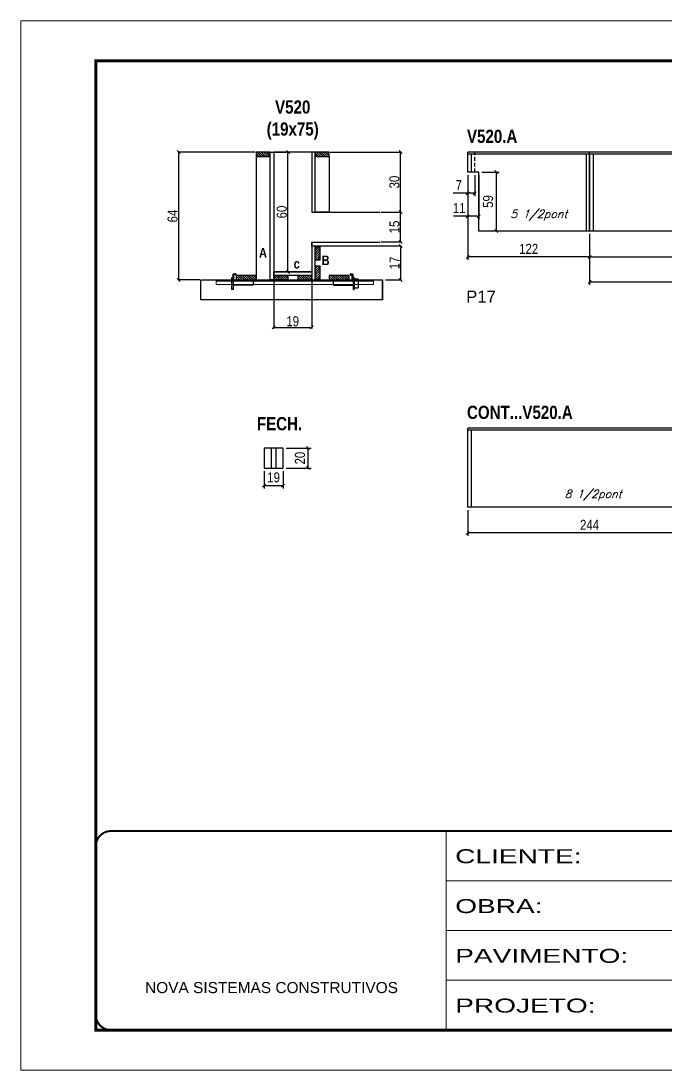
# Model space of a CAD drawing. Extents: x 3309 to 9590, y -2522 to 14608.
# Drawn here: x 8078 to 8723, y 11261 to 12311 of the extents above; entities that cross this region are included whole.
import ezdxf

# ---------------------------------------------------------------- set-up
doc = ezdxf.new("R2010")
doc.units = 0
for name, pattern in [('CONTINUO', [0]), ('DASHED', [0.75, 0.5, -0.25]), ('HIDDEN', [0.375, 0.25, -0.125])]:
    doc.linetypes.add(name, pattern=pattern)
for name, color, linetype in [('5', 5, 'Continuous'), ('barrote', 251, 'Continuous'), ('COTA', 241, 'Continuous'), ('detalhes', 4, 'Continuous'), ('NOMENCLATURA', 7, 'Continuous'), ('Painéis', 200, 'Continuous'), ('presilha', 1, 'Continuous'), ('SARR_2.2x10', 60, 'Continuous'), ('SARR_2.2x7', 40, 'Continuous'), ('SARR_3.5x7', 81, 'Continuous'), ('texto', 7, 'Continuous')]:
    doc.layers.add(name, color=color, linetype=linetype)
for name, color, linetype, lineweight in [('CONCRETO', 251, 'Continuous', 25), ('Folhas', 255, 'Continuous', 9), ('SARRAFO DE PRESSAO', 251, 'DASHED', 9), ('SCO-___-LAJ', 2, 'Continuous', 0)]:
    doc.layers.add(name, color=color, linetype=linetype, lineweight=lineweight)
doc.styles.add('ARIAL', font='arial.ttf')
doc.styles.add('COTA TECNICA', font='techl___.ttf', dxfattribs={"height": 10})
doc.styles.add('COTA TECNICA 2X', font='techl___.ttf', dxfattribs={"height": 10})
doc.styles.add('Romans', font='romans.shx')
doc.styles.get("Standard").update_dxf_attribs({"font": 'arial.ttf'})
doc.styles.add('TECNICA', font='techb___.ttf', dxfattribs={"height": 10})
doc.styles.add('Tecnologia', font='')
doc.styles.get('Tecnologia').set_extended_font_data('Forgotten Futurist')
doc.dimstyles.new('PAINEL', dxfattribs={"dimtxt": 10, "dimasz": 3, "dimexe": 3, "dimexo": 3, "dimgap": 3, "dimtad": 1, "dimdec": 1, "dimzin": 12, "dimdsep": 46, "dimtxsty": 'COTA TECNICA', "dimblk1": 'OBLIQUE', "dimblk2": 'OBLIQUE', "dimsah": 1, "dimcen": 0.9, "dimclrd": 4, "dimclre": 4, "dimclrt": 240, "dimadec": 1, "dimazin": 3, "dimtfac": 1, "dimtdec": 1, "dimtmove": 0, "dimatfit": 3, "dimfxl": 1, "dimtolj": 1, "dimtzin": 12, "dimarcsym": 0})
doc.dimstyles.new('SECAO', dxfattribs={"dimscale": 0.333333, "dimtxt": 5, "dimasz": 9, "dimexe": 3, "dimexo": 3, "dimgap": 3, "dimtad": 1, "dimdec": 1, "dimlfac": 0.5, "dimzin": 12, "dimdsep": 46, "dimtxsty": 'COTA TECNICA 2X', "dimblk1": 'OBLIQUE', "dimblk2": 'OBLIQUE', "dimsah": 1, "dimcen": 0.9, "dimclrd": 4, "dimclre": 4, "dimclrt": 240, "dimadec": 1, "dimazin": 3, "dimtfac": 1, "dimtdec": 1, "dimtmove": 0, "dimatfit": 3, "dimfxl": 1, "dimtolj": 1, "dimtzin": 12, "dimarcsym": 0})
pattern_1 = [(135, (41566.4392, -111460.6971), (-1.122532015, -1.122532015), [])]

# ---------------------------------------------------------------- blocks, each defined once
blk = doc.blocks.new('9999999999')
at = {"color": 30, "linetype": 'CONTINUO'}
for p, q in [((98564.6, 34230.2), (98564.6, 34429.4)), ((98564.6, 34379.6), (99584, 34379.6)), ((98564.6, 34329.8), (99488, 34329.8)), ((98564.6, 34280), (99488, 34280))]:
    blk.add_line(p, q, dxfattribs=at)
at = {"color": 30, "linetype": 'CONTINUO', "const_width": 2}
blk.add_lwpolyline([(99584, 34230.2), (99584, 34414.4, 0.414214), (99569, 34429.4), (98229, 34429.4, 0.414214), (98214, 34414.4), (98214, 34245.2, 0.414214), (98229, 34230.2), (99584, 34230.2)], format="xyb", dxfattribs=at)
at = {"layer": 'Folhas'}
blk.add_lwpolyline([(98139, 34190.2), (99624, 34190.2), (99624, 35240.2), (98139, 35240.2)], close=True, dxfattribs=at)
at = {"layer": 'Folhas', "color": 30, "const_width": 3}
blk.add_lwpolyline([(98214, 34230.2), (99584, 34230.2), (99584, 35200.2), (98214, 35200.2)], close=True, dxfattribs=at)
at = {"color": 7, "linetype": 'Continuous', "ltscale": 5, "style": 'ARIAL'}
blk.add_text('NOVA SISTEMAS CONSTRUTIVOS', height=11.059, dxfattribs=at).set_placement((98263.2, 34267.2))
at = {"layer": 'Folhas', "color": 7, "style": 'Tecnologia', "width": 1.5}
for s, p in [('CLIENTE:', (98573.7, 34397.2)), ('OBRA:', (98573.7, 34347.3)), ('PAVIMENTO:', (98573.7, 34297.5)), ('PROJETO:', (98573.7, 34247.7))]:
    blk.add_text(s, height=14, dxfattribs=at).set_placement(p)
blk = doc.blocks.new('_Oblique')
at = {"color": 0, "linetype": 'ByBlock', "lineweight": -2}
blk.add_line((-0.5, -0.5), (0.5, 0.5), dxfattribs=at)
blk = doc.blocks.new('*D131')
at = {"layer": 'COTA', "color": 4, "lineweight": -2, "transparency": 16777216}
for p, q in [((8330.9, 12050.5), (8330.9, 12003)), ((8368.9, 12050.5), (8368.9, 12003)), ((8330.9, 12004), (8368.9, 12004))]:
    blk.add_line(p, q, dxfattribs=at)
at = {"layer": 'Defpoints', "color": 0, "transparency": 16777216}
for p in [(8330.9, 12051.5), (8368.9, 12051.5), (8368.9, 12004)]:
    blk.add_point(p, dxfattribs=at)
at = {"layer": 'COTA', "color": 4, "lineweight": -2, "transparency": 16777216, "xscale": 3, "yscale": 3, "zscale": 3, "rotation": 180}
blk.add_blockref('_Oblique', (8330.9, 12004), dxfattribs=at)
at = {"layer": 'COTA', "color": 4, "lineweight": -2, "transparency": 16777216, "xscale": 3, "yscale": 3, "zscale": 3}
blk.add_blockref('_Oblique', (8368.9, 12004), dxfattribs=at)
at = {"layer": 'COTA', "color": 240, "transparency": 16777216, "insert": (8349.9, 12010.1), "char_height": 10, "attachment_point": 5, "style": 'COTA TECNICA 2X'}
blk.add_mtext('\\A1;19', dxfattribs=at)
blk = doc.blocks.new('PRESILHA METÁLICA 1')
at = {"layer": 'presilha'}
for p, q in [((7.5, 10.6), (7.5, 19.9)), ((12, 21), (8.6, 21)), ((9, 11.6), (9, 18.9)), ((12, 19.5), (9.6, 19.5)), ((12, 21), (12, 19.5)), ((0, 13), (6, 13)), ((0, 13), (0, 0)), ((6, 0), (0, 0)), ((6, 15.5), (7.5, 15.5)), ((6, -2.5), (6, 15.5)), ((6, 13), (6, 0)), ((7.5, 15.5), (7.5, -2.5)), ((37.5, 4.1), (7.5, 4.1)), ((37.5, 11), (9.6, 11)), ((37.5, 11), (37.5, 4.1)), ((7.5, -2.5), (6, -2.5))]:
    blk.add_line(p, q, dxfattribs=at)
for centre, radius, start, end in [((8.6, 19.9), 1.14, 90, 180), ((9.6, 18.9), 0.57, 90, 180), ((9.6, 11.6), 0.57, 180, 270)]:
    blk.add_arc(centre, radius, start, end, dxfattribs=at)
blk = doc.blocks.new('PRESILHA METÁLICA 2')
at = {"layer": 'presilha'}
for p, q in [((-5.2, 23.5), (-5.2, 22)), ((-5.2, 23.5), (-1.9, 23.5)), ((-5.2, 22), (-2.8, 22)), ((-2.2, 14.1), (-2.2, 21.4)), ((0.8, 18), (-0.8, 18)), ((-0.8, 18), (-0.8, 0)), ((-0.8, 14.6), (-0.8, 22.4)), ((0.8, 0), (0.8, 18)), ((-30.8, 13.5), (-30.8, 6.6)), ((-30.8, 13.5), (-2.8, 13.5)), ((-30.8, 6.6), (-0.8, 6.6)), ((-0.8, 0), (0.8, 0))]:
    blk.add_line(p, q, dxfattribs=at)
for centre, radius, start, end in [((-2.8, 21.4), 0.57, 0, 90), ((-1.9, 22.4), 1.14, 0, 90), ((-2.8, 14.1), 0.57, 270, 0)]:
    blk.add_arc(centre, radius, start, end, dxfattribs=at)
blk = doc.blocks.new('*D132')
at = {"layer": 'COTA', "color": 4, "lineweight": -2, "transparency": 16777216}
for p, q in [((8387.5, 12085.5), (8458.9, 12085.5)), ((8457.9, 12085.5), (8457.9, 12051.5)), ((8442.7, 12051.5), (8458.9, 12051.5))]:
    blk.add_line(p, q, dxfattribs=at)
at = {"layer": 'Defpoints', "color": 0, "transparency": 16777216}
for p in [(8386.5, 12085.5), (8441.7, 12051.5), (8457.9, 12051.5)]:
    blk.add_point(p, dxfattribs=at)
at = {"layer": 'COTA', "color": 4, "lineweight": -2, "transparency": 16777216, "xscale": 3, "yscale": 3, "zscale": 3}
for p, rotation in [((8457.9, 12085.5), 90), ((8457.9, 12051.5), 270)]:
    blk.add_blockref('_Oblique', p, dxfattribs=dict(at, rotation=rotation))
at = {"layer": 'COTA', "color": 240, "transparency": 16777216, "insert": (8451.9, 12068.5), "char_height": 10, "attachment_point": 5, "rotation": 90, "style": 'COTA TECNICA 2X'}
blk.add_mtext('\\A1;17', dxfattribs=at)
blk = doc.blocks.new('*D133')
at = {"layer": 'COTA', "color": 4, "lineweight": -2, "transparency": 16777216}
for p, q in [((8438.6, 12119.5), (8458.9, 12119.5)), ((8457.9, 12089.5), (8457.9, 12119.5)), ((8438.6, 12089.5), (8458.9, 12089.5))]:
    blk.add_line(p, q, dxfattribs=at)
at = {"layer": 'Defpoints', "color": 0, "transparency": 16777216}
for p in [(8437.6, 12119.5), (8457.9, 12119.5), (8437.6, 12089.5)]:
    blk.add_point(p, dxfattribs=at)
at = {"layer": 'COTA', "color": 4, "lineweight": -2, "transparency": 16777216, "xscale": 3, "yscale": 3, "zscale": 3}
for p, rotation in [((8457.9, 12119.5), 90), ((8457.9, 12089.5), 270)]:
    blk.add_blockref('_Oblique', p, dxfattribs=dict(at, rotation=rotation))
at = {"layer": 'COTA', "color": 240, "transparency": 16777216, "insert": (8451.8, 12104.5), "char_height": 10, "attachment_point": 5, "rotation": 90, "style": 'COTA TECNICA 2X'}
blk.add_mtext('\\A1;15', dxfattribs=at)
blk = doc.blocks.new('*D134')
at = {"layer": 'COTA', "color": 4, "lineweight": -2, "transparency": 16777216}
for p, q in [((8387.5, 12179.5), (8458.9, 12179.5)), ((8457.9, 12119.5), (8457.9, 12179.5)), ((8438.6, 12119.5), (8458.9, 12119.5))]:
    blk.add_line(p, q, dxfattribs=at)
at = {"layer": 'Defpoints', "color": 0, "transparency": 16777216}
for p in [(8386.5, 12179.5), (8457.9, 12179.5), (8437.6, 12119.5)]:
    blk.add_point(p, dxfattribs=at)
at = {"layer": 'COTA', "color": 4, "lineweight": -2, "transparency": 16777216, "xscale": 3, "yscale": 3, "zscale": 3}
for p, rotation in [((8457.9, 12179.5), 90), ((8457.9, 12119.5), 270)]:
    blk.add_blockref('_Oblique', p, dxfattribs=dict(at, rotation=rotation))
at = {"layer": 'COTA', "color": 240, "transparency": 16777216, "insert": (8451.7, 12149.5), "char_height": 10, "attachment_point": 5, "rotation": 90, "style": 'COTA TECNICA 2X'}
blk.add_mtext('\\A1;30', dxfattribs=at)
blk = doc.blocks.new('*D135')
at = {"layer": 'COTA', "color": 4, "lineweight": -2, "transparency": 16777216}
for p, q in [((8312.3, 12179.5), (8234.8, 12179.5)), ((8235.8, 12051.5), (8235.8, 12179.5)), ((8257, 12051.5), (8234.8, 12051.5))]:
    blk.add_line(p, q, dxfattribs=at)
at = {"layer": 'Defpoints', "color": 0, "transparency": 16777216}
for p in [(8235.8, 12179.5), (8313.3, 12179.5), (8258, 12051.5)]:
    blk.add_point(p, dxfattribs=at)
at = {"layer": 'COTA', "color": 4, "lineweight": -2, "transparency": 16777216, "xscale": 3, "yscale": 3, "zscale": 3}
for p, rotation in [((8235.8, 12179.5), 90), ((8235.8, 12051.5), 270)]:
    blk.add_blockref('_Oblique', p, dxfattribs=dict(at, rotation=rotation))
at = {"layer": 'COTA', "color": 240, "transparency": 16777216, "insert": (8229.7, 12115.5), "char_height": 10, "attachment_point": 5, "rotation": 90, "style": 'COTA TECNICA 2X'}
blk.add_mtext('\\A1;64', dxfattribs=at)
blk = doc.blocks.new('*D136')
at = {"layer": 'COTA', "color": 4, "lineweight": -2, "transparency": 16777216}
for p, q in [((8331.9, 12179.5), (8346.1, 12179.5)), ((8345.1, 12059.5), (8345.1, 12179.5)), ((8331.9, 12059.5), (8346.1, 12059.5))]:
    blk.add_line(p, q, dxfattribs=at)
at = {"layer": 'Defpoints', "color": 0, "transparency": 16777216}
for p in [(8330.9, 12179.5), (8345.1, 12179.5), (8330.9, 12059.5)]:
    blk.add_point(p, dxfattribs=at)
at = {"layer": 'COTA', "color": 4, "lineweight": -2, "transparency": 16777216, "xscale": 3, "yscale": 3, "zscale": 3}
for p, rotation in [((8345.1, 12179.5), 90), ((8345.1, 12059.5), 270)]:
    blk.add_blockref('_Oblique', p, dxfattribs=dict(at, rotation=rotation))
at = {"layer": 'COTA', "color": 240, "transparency": 16777216, "insert": (8339, 12119.5), "char_height": 10, "attachment_point": 5, "rotation": 90, "style": 'COTA TECNICA 2X'}
blk.add_mtext('\\A1;60', dxfattribs=at)
blk = doc.blocks.new('*D137')
at = {"layer": 'COTA', "color": 4, "linetype": 'ByBlock', "lineweight": -2, "transparency": 16777216}
for p, q in [((8525.1, 12156.5), (8525.1, 12071.6)), ((8647.1, 12097.5), (8647.1, 12071.6)), ((8647.1, 12074.6), (8525.1, 12074.6))]:
    blk.add_line(p, q, dxfattribs=at)
at = {"layer": 'Defpoints', "color": 0, "linetype": 'ByBlock', "transparency": 16777216}
for p in [(8525.1, 12159.5), (8647.1, 12100.5), (8525.1, 12074.6)]:
    blk.add_point(p, dxfattribs=at)
at = {"layer": 'COTA', "color": 4, "linetype": 'ByBlock', "lineweight": -2, "transparency": 16777216, "xscale": 3, "yscale": 3, "zscale": 3, "rotation": 180}
blk.add_blockref('_Oblique', (8525.1, 12074.6), dxfattribs=at)
at = {"layer": 'COTA', "color": 4, "linetype": 'ByBlock', "lineweight": -2, "transparency": 16777216, "xscale": 3, "yscale": 3, "zscale": 3}
blk.add_blockref('_Oblique', (8647.1, 12074.6), dxfattribs=at)
at = {"layer": 'COTA', "color": 240, "linetype": 'ByBlock', "transparency": 16777216, "insert": (8586.1, 12082.6), "char_height": 10, "attachment_point": 5, "style": 'COTA TECNICA'}
blk.add_mtext('\\A1;122', dxfattribs=at)
blk = doc.blocks.new('*D138')
at = {"layer": 'COTA', "color": 4, "lineweight": -2, "transparency": 16777216}
for p, q in [((8647.1, 12097.5), (8647.1, 12071.6)), ((8891.1, 12097.5), (8891.1, 12071.6)), ((8647.1, 12074.6), (8891.1, 12074.6))]:
    blk.add_line(p, q, dxfattribs=at)
at = {"layer": 'Defpoints', "color": 0, "transparency": 16777216}
for p in [(8647.1, 12100.5, 0), (8891.1, 12100.5, 0), (8891.1, 12074.6)]:
    blk.add_point(p, dxfattribs=at)
at = {"layer": 'COTA', "color": 4, "lineweight": -2, "transparency": 16777216, "xscale": 3, "yscale": 3, "zscale": 3, "rotation": 180}
blk.add_blockref('_Oblique', (8647.1, 12074.6), dxfattribs=at)
at = {"layer": 'COTA', "color": 4, "lineweight": -2, "transparency": 16777216, "xscale": 3, "yscale": 3, "zscale": 3}
blk.add_blockref('_Oblique', (8891.1, 12074.6), dxfattribs=at)
at = {"layer": 'COTA', "color": 240, "transparency": 16777216, "insert": (8769.1, 12082.6), "char_height": 10, "attachment_point": 5, "style": 'COTA TECNICA'}
blk.add_mtext('\\A1;244', dxfattribs=at)
blk = doc.blocks.new('*D139')
at = {"layer": 'COTA', "color": 4, "lineweight": -2, "transparency": 16777216}
for p, q in [((8525.1, 12156.5), (8525.1, 12135.3)), ((8532.1, 12156.5), (8532.1, 12135.3)), ((8525.1, 12138.3), (8510.4, 12138.3)), ((8532.1, 12138.3), (8525.1, 12138.3))]:
    blk.add_line(p, q, dxfattribs=at)
at = {"layer": 'Defpoints', "color": 0, "transparency": 16777216}
for p in [(8525.1, 12159.5, 0), (8532.1, 12159.5, 0), (8525.1, 12138.3)]:
    blk.add_point(p, dxfattribs=at)
at = {"layer": 'COTA', "color": 4, "lineweight": -2, "transparency": 16777216, "xscale": 3, "yscale": 3, "zscale": 3, "rotation": 180}
blk.add_blockref('_Oblique', (8525.1, 12138.3), dxfattribs=at)
at = {"layer": 'COTA', "color": 4, "lineweight": -2, "transparency": 16777216, "xscale": 3, "yscale": 3, "zscale": 3}
blk.add_blockref('_Oblique', (8532.1, 12138.3), dxfattribs=at)
at = {"layer": 'COTA', "color": 240, "transparency": 16777216, "insert": (8516.2, 12146.4), "char_height": 10, "attachment_point": 5, "style": 'COTA TECNICA'}
blk.add_mtext('\\A1;7', dxfattribs=at)
blk = doc.blocks.new('*D140')
at = {"layer": 'COTA', "color": 4, "lineweight": -2, "transparency": 16777216}
for p, q in [((8647.1, 12097.5), (8647.1, 12046.6)), ((8891.1, 12097.5), (8891.1, 12046.6)), ((8647.1, 12049.6), (8891.1, 12049.6))]:
    blk.add_line(p, q, dxfattribs=at)
at = {"layer": 'Defpoints', "color": 0, "transparency": 16777216}
for p in [(8647.1, 12100.5, 0), (8891.1, 12100.5, 0), (8891.1, 12049.6)]:
    blk.add_point(p, dxfattribs=at)
at = {"layer": 'COTA', "color": 4, "lineweight": -2, "transparency": 16777216, "xscale": 3, "yscale": 3, "zscale": 3, "rotation": 180}
blk.add_blockref('_Oblique', (8647.1, 12049.6), dxfattribs=at)
at = {"layer": 'COTA', "color": 4, "lineweight": -2, "transparency": 16777216, "xscale": 3, "yscale": 3, "zscale": 3}
blk.add_blockref('_Oblique', (8891.1, 12049.6), dxfattribs=at)
at = {"layer": 'COTA', "color": 240, "transparency": 16777216, "insert": (8769.1, 12057.8), "char_height": 10, "attachment_point": 5, "style": 'COTA TECNICA'}
blk.add_mtext('\\A1;3X', dxfattribs=at)
blk = doc.blocks.new('*D146')
at = {"layer": 'COTA', "color": 4, "linetype": 'ByBlock', "lineweight": -2, "transparency": 16777216}
for p, q in [((8525.1, 11821.2), (8525.1, 11795.3)), ((8769.1, 11821.2), (8769.1, 11795.3)), ((8769.1, 11798.3), (8525.1, 11798.3))]:
    blk.add_line(p, q, dxfattribs=at)
at = {"layer": 'Defpoints', "color": 0, "linetype": 'ByBlock', "transparency": 16777216}
for p in [(8525.1, 11824.2), (8769.1, 11824.2), (8525.1, 11798.3)]:
    blk.add_point(p, dxfattribs=at)
at = {"layer": 'COTA', "color": 4, "linetype": 'ByBlock', "lineweight": -2, "transparency": 16777216, "xscale": 3, "yscale": 3, "zscale": 3, "rotation": 180}
blk.add_blockref('_Oblique', (8525.1, 11798.3), dxfattribs=at)
at = {"layer": 'COTA', "color": 4, "linetype": 'ByBlock', "lineweight": -2, "transparency": 16777216, "xscale": 3, "yscale": 3, "zscale": 3}
blk.add_blockref('_Oblique', (8769.1, 11798.3), dxfattribs=at)
at = {"layer": 'COTA', "color": 240, "linetype": 'ByBlock', "transparency": 16777216, "insert": (8647.1, 11806.4), "char_height": 10, "attachment_point": 5, "style": 'COTA TECNICA'}
blk.add_mtext('\\A1;244', dxfattribs=at)
blk = doc.blocks.new('*D170')
at = {"layer": 'COTA', "color": 4, "lineweight": -2, "transparency": 16777216}
for p, q in [((8343.3, 11883.2), (8368.3, 11883.2)), ((8365.3, 11863.2), (8365.3, 11883.2)), ((8343.3, 11863.2), (8368.3, 11863.2))]:
    blk.add_line(p, q, dxfattribs=at)
at = {"layer": 'Defpoints', "color": 0, "transparency": 16777216}
for p in [(8340.3, 11883.2), (8365.3, 11883.2), (8340.3, 11863.2)]:
    blk.add_point(p, dxfattribs=at)
at = {"layer": 'COTA', "color": 4, "lineweight": -2, "transparency": 16777216, "xscale": 3, "yscale": 3, "zscale": 3}
for p, rotation in [((8365.3, 11883.2), 90), ((8365.3, 11863.2), 270)]:
    blk.add_blockref('_Oblique', p, dxfattribs=dict(at, rotation=rotation))
at = {"layer": 'COTA', "color": 240, "transparency": 16777216, "insert": (8357.2, 11873.2), "char_height": 10, "attachment_point": 5, "rotation": 90, "style": 'COTA TECNICA'}
blk.add_mtext('\\A1;20', dxfattribs=at)
blk = doc.blocks.new('*D171')
at = {"layer": 'COTA', "color": 4, "lineweight": -2, "transparency": 16777216}
for p, q in [((8321.3, 11860.2), (8321.3, 11842.7)), ((8340.3, 11860.2), (8340.3, 11842.7)), ((8321.3, 11845.7), (8340.3, 11845.7))]:
    blk.add_line(p, q, dxfattribs=at)
at = {"layer": 'Defpoints', "color": 0, "transparency": 16777216}
for p in [(8321.3, 11863.2), (8340.3, 11863.2), (8340.3, 11845.7)]:
    blk.add_point(p, dxfattribs=at)
at = {"layer": 'COTA', "color": 4, "lineweight": -2, "transparency": 16777216, "xscale": 3, "yscale": 3, "zscale": 3, "rotation": 180}
blk.add_blockref('_Oblique', (8321.3, 11845.7), dxfattribs=at)
at = {"layer": 'COTA', "color": 4, "lineweight": -2, "transparency": 16777216, "xscale": 3, "yscale": 3, "zscale": 3}
blk.add_blockref('_Oblique', (8340.3, 11845.7), dxfattribs=at)
at = {"layer": 'COTA', "color": 240, "transparency": 16777216, "insert": (8330.8, 11853.8), "char_height": 10, "attachment_point": 5, "style": 'COTA TECNICA'}
blk.add_mtext('\\A1;19', dxfattribs=at)
blk = doc.blocks.new('*D486')
at = {"layer": 'COTA', "color": 4, "lineweight": -2, "transparency": 16777216}
for p, q in [((8539.1, 12159.5), (8556.7, 12159.5)), ((8553.7, 12159.5), (8553.7, 12100.5)), ((8539.1, 12100.5), (8556.7, 12100.5))]:
    blk.add_line(p, q, dxfattribs=at)
at = {"layer": 'Defpoints', "color": 0, "transparency": 16777216}
for p in [(8536.1, 12159.5, 0), (8536.1, 12100.5, 0), (8553.7, 12100.5)]:
    blk.add_point(p, dxfattribs=at)
at = {"layer": 'COTA', "color": 4, "lineweight": -2, "transparency": 16777216, "xscale": 3, "yscale": 3, "zscale": 3}
for p, rotation in [((8553.7, 12159.5), 90), ((8553.7, 12100.5), 270)]:
    blk.add_blockref('_Oblique', p, dxfattribs=dict(at, rotation=rotation))
at = {"layer": 'COTA', "color": 240, "transparency": 16777216, "insert": (8545.5, 12130), "char_height": 10, "attachment_point": 5, "rotation": 90, "style": 'COTA TECNICA'}
blk.add_mtext('\\A1;59', dxfattribs=at)
blk = doc.blocks.new('*D487')
at = {"layer": 'COTA', "color": 4, "lineweight": -2, "transparency": 16777216}
for p, q in [((8525.1, 12156.5), (8525.1, 12112.3)), ((8536.1, 12156.5), (8536.1, 12112.3)), ((8525.1, 12115.3), (8511, 12115.3)), ((8536.1, 12115.3), (8525.1, 12115.3))]:
    blk.add_line(p, q, dxfattribs=at)
at = {"layer": 'Defpoints', "color": 0, "transparency": 16777216}
for p in [(8525.1, 12159.5, 0), (8536.1, 12159.5, 0), (8525.1, 12115.3)]:
    blk.add_point(p, dxfattribs=at)
at = {"layer": 'COTA', "color": 4, "lineweight": -2, "transparency": 16777216, "xscale": 3, "yscale": 3, "zscale": 3, "rotation": 180}
blk.add_blockref('_Oblique', (8525.1, 12115.3), dxfattribs=at)
at = {"layer": 'COTA', "color": 4, "lineweight": -2, "transparency": 16777216, "xscale": 3, "yscale": 3, "zscale": 3}
blk.add_blockref('_Oblique', (8536.1, 12115.3), dxfattribs=at)
at = {"layer": 'COTA', "color": 240, "transparency": 16777216, "insert": (8516.5, 12123.4), "char_height": 10, "attachment_point": 5, "style": 'COTA TECNICA'}
blk.add_mtext('\\A1;11', dxfattribs=at)

msp = doc.modelspace()

# ---------------------------------------------------------------- hatches: boundary and pattern name
at = {"layer": 'SARR_2.2x10'}
h = msp.add_hatch(dxfattribs=at)
h.set_pattern_fill('ANSI31', color=256, scale=0.5, angle=90)
h.set_pattern_definition([(135, (41580.0392, -111460.6971), (-1.122532015, -1.122532015), [])])
h.paths.add_polyline_path([(8313.3, 12055.87), (8313.3, 12051.47), (8293.3, 12051.47), (8293.3, 12055.87)])
h = msp.add_hatch(dxfattribs=at)
h.set_pattern_fill('ANSI31', color=256, scale=0.5, angle=90)
h.set_pattern_definition([(135, (41486.8392, -111460.6971), (-1.122532015, -1.122532015), [])])
h.paths.add_polyline_path([(8406.5, 12055.87), (8406.5, 12051.47), (8386.5, 12051.47), (8386.5, 12055.87)])
at = {"layer": 'SARR_2.2x7'}
h = msp.add_hatch(dxfattribs=at)
h.set_pattern_fill('ANSI31', color=256, scale=0.5, angle=90)
h.set_pattern_definition([(135, (41608.0392, -111337.0971), (-1.122532015, -1.122532015), [])])
h.paths.add_polyline_path([(8313.3, 12175.07), (8313.3, 12179.47), (8327.3, 12179.47), (8327.3, 12175.07)])
h = msp.add_hatch(dxfattribs=at)
h.set_pattern_fill('ANSI31', color=256, scale=0.5, angle=90)
h.set_pattern_definition([(135, (41548.8392, -111337.0971), (-1.122532015, -1.122532015), [])])
h.paths.add_polyline_path([(8372.5, 12175.07), (8372.5, 12179.47), (8386.5, 12179.47), (8386.5, 12175.07)])
h = msp.add_hatch(dxfattribs=at)
h.set_pattern_fill('ANSI31', color=256, scale=0.5, angle=180)
h.set_pattern_definition([(225, (131938.6702, 45283.0112), (1.122532015, -1.122532015), [])])
h.paths.add_polyline_path([(8376.9, 12071.47), (8372.5, 12071.47), (8372.5, 12085.47), (8376.9, 12085.47)])
h = msp.add_hatch(dxfattribs=at)
h.set_pattern_fill('ANSI31', color=256, scale=0.5, angle=180)
h.set_pattern_definition([(225, (131938.6702, 45263.0112), (1.122532015, -1.122532015), [])])
h.paths.add_polyline_path([(8376.9, 12051.47), (8372.5, 12051.47), (8372.5, 12065.47), (8376.9, 12065.47)])
h = msp.add_hatch(dxfattribs=at)
h.set_pattern_fill('ANSI31', color=256, scale=0.5, angle=90)
h.set_pattern_definition(pattern_1)
h.paths.add_polyline_path([(8344.9, 12055.87), (8344.9, 12051.47), (8330.9, 12051.47), (8330.9, 12055.87)])
h = msp.add_hatch(dxfattribs=at)
h.set_pattern_fill('ANSI31', color=256, scale=0.5, angle=90)
h.set_pattern_definition(pattern_1)
h.paths.add_polyline_path([(8354.9, 12051.47), (8354.9, 12055.87), (8368.9, 12055.87), (8368.9, 12051.47)])

# ---------------------------------------------------------------- linework, layer by layer
at = {"layer": 'barrote'}
msp.add_lwpolyline([(8439.96, 12031.47), (8258.04, 12031.47), (8258.04, 12051.47), (8439.96, 12051.47)], close=True, dxfattribs=at)
at = {"layer": 'CONCRETO', "linetype": 'Continuous'}
for p, q in [((8368.9, 12179.47), (8330.9, 12179.47)), ((8330.9, 12179.47), (8330.9, 12059.47)), ((8368.9, 12179.47), (8368.9, 12119.47)), ((8368.9, 12119.47), (8437.6, 12119.47)), ((8368.9, 12089.47), (8437.6, 12089.47)), ((8368.9, 12089.47), (8368.9, 12059.47)), ((8368.9, 12059.47), (8330.9, 12059.47))]:
    msp.add_line(p, q, dxfattribs=at)
at = {"layer": 'COTA'}
for p, q in [((8525.08, 12179.47, 0), (8525.08, 12179.47, 0)), ((8525.08, 11903.22, 0), (8525.08, 11903.22, 0))]:
    msp.add_line(p, q, dxfattribs=at)
at = {"layer": 'detalhes', "color": 250}
msp.add_line((8439.96, 12031.47), (8439.96, 12051.47), dxfattribs=at)
at = {"layer": 'Painéis', "linetype": 'ByBlock'}
for p, q in [((9289.08, 12179.47, 0), (8525.08, 12179.47, 0)), ((8525.08, 12159.47, 0), (8525.08, 12179.47, 0)), ((8647.08, 12100.47, 0), (8647.08, 12179.47, 0)), ((8536.08, 12159.47, 0), (8525.08, 12159.47, 0)), ((8536.08, 12100.47, 0), (8536.08, 12159.47, 0)), ((9289.08, 12100.47, 0), (8536.08, 12100.47, 0)), ((9130.08, 11903.22, 0), (8525.08, 11903.22, 0)), ((8525.08, 11824.22, 0), (8525.08, 11903.22, 0)), ((8340.28, 11883.18), (8321.28, 11883.18)), ((8321.28, 11883.18), (8321.28, 11863.18)), ((8340.28, 11863.18), (8340.28, 11883.18)), ((8321.28, 11863.18), (8340.28, 11863.18)), ((9096.08, 11824.22, 0), (8525.08, 11824.22, 0))]:
    msp.add_line(p, q, dxfattribs=at)
at = {"layer": 'Painéis', "linetype": 'Continuous'}
for points in [[(8327.3, 12051.47), (8327.3, 12179.47), (8330.9, 12179.47), (8330.9, 12051.47)], [(8372.5, 12119.47), (8372.5, 12179.47), (8368.9, 12179.47), (8368.9, 12119.47)], [(8372.5, 12051.47), (8372.5, 12085.47), (8368.9, 12085.47), (8368.9, 12051.47)], [(8330.9, 12059.47), (8368.9, 12059.47), (8368.9, 12055.87), (8330.9, 12055.87)]]:
    msp.add_lwpolyline(points, close=True, dxfattribs=at)
msp.add_lwpolyline([(8437.6, 12085.47), (8368.9, 12085.47), (8368.9, 12089.47), (8437.6, 12089.47)], dxfattribs=at)
at = {"layer": 'SARR_2.2x10'}
for points in [[(8313.3, 12055.87), (8293.3, 12055.87), (8293.3, 12051.47), (8313.3, 12051.47)], [(8406.5, 12055.87), (8386.5, 12055.87), (8386.5, 12051.47), (8406.5, 12051.47)]]:
    msp.add_lwpolyline(points, close=True, dxfattribs=at)
at = {"layer": 'SARR_2.2x7', "linetype": 'Continuous'}
for p, q in [((8647.08, 12177.27, 0), (8525.08, 12177.27, 0)), ((8647.08, 12177.27, 0), (8647.08, 12177.27, 0)), ((8891.08, 12177.27, 0), (8647.08, 12177.27, 0)), ((8769.08, 11901.02, 0), (8525.08, 11901.02, 0)), ((8328.28, 11883.18), (8328.28, 11863.18)), ((8333.28, 11863.18), (8333.28, 11883.18))]:
    msp.add_line(p, q, dxfattribs=at)
at = {"layer": 'SARR_2.2x7', "linetype": 'HIDDEN', "ltscale": 15}
msp.add_line((8532.08, 12159.47, 0), (8532.08, 12179.47, 0), dxfattribs=at)
at = {"layer": 'SARR_2.2x7'}
for points in [[(8327.3, 12179.47), (8313.3, 12179.47), (8313.3, 12175.07), (8327.3, 12175.07)], [(8386.5, 12179.47), (8372.5, 12179.47), (8372.5, 12175.07), (8386.5, 12175.07)], [(8376.9, 12085.47), (8376.9, 12071.47), (8372.5, 12071.47), (8372.5, 12085.47)], [(8376.9, 12065.47), (8376.9, 12051.47), (8372.5, 12051.47), (8372.5, 12065.47)], [(8330.9, 12055.87), (8344.9, 12055.87), (8344.9, 12051.47), (8330.9, 12051.47)], [(8368.9, 12055.87), (8354.9, 12055.87), (8354.9, 12051.47), (8368.9, 12051.47)]]:
    msp.add_lwpolyline(points, close=True, dxfattribs=at)
at = {"layer": 'SARR_3.5x7'}
for p, q in [((8528.58, 12177.27, 0), (8528.58, 12159.47, 0)), ((8643.58, 12177.27, 0), (8643.58, 12100.47, 0)), ((8647.08, 12177.27, 0), (8647.08, 12100.47, 0)), ((8650.58, 12177.27, 0), (8650.58, 12100.47, 0)), ((8528.58, 11901.02, 0), (8528.58, 11824.22, 0))]:
    msp.add_line(p, q, dxfattribs=at)
for points in [[(8327.3, 12175.07), (8313.3, 12175.07), (8313.3, 12051.47), (8327.3, 12051.47)], [(8372.5, 12175.07), (8386.5, 12175.07), (8386.5, 12119.47), (8372.5, 12119.47)]]:
    msp.add_lwpolyline(points, close=True, dxfattribs=at)
at = {"layer": 'SCO-___-LAJ', "color": 1}
msp.add_lwpolyline([(8430.95, 12050.14), (8273.12, 12050.14), (8273.12, 12046.94), (8430.95, 12046.94)], close=True, dxfattribs=at)

# ---------------------------------------------------------------- block references
at = {"layer": 'presilha', "xscale": -0.6666666666666666, "yscale": 0.6666666666666666, "zscale": 0.6666666666666666}
for name, p in [('PRESILHA METÁLICA 2', (8289.62, 12041.84)), ('PRESILHA METÁLICA 1', (8415.37, 12043.51))]:
    msp.add_blockref(name, p, dxfattribs=at)
at = {"layer": 'SARRAFO DE PRESSAO', "color": 6, "linetype": 'ByBlock'}
msp.add_blockref('9999999999', (-90061.11, -22929.5), dxfattribs=at)

# ---------------------------------------------------------------- texts
at = {"layer": '5', "linetype": 'Continuous'}
msp.add_text('P17', height=12, rotation=359.99996, dxfattribs=at).set_placement((8523.54, 12028.84, 0))
at = {"layer": 'detalhes', "style": 'TECNICA'}
for s, p in [('A', (8316.21, 12073.9)), ('B', (8378.88, 12066.3)), ('c', (8350.91, 12062.94))]:
    msp.add_text(s, height=9.6, dxfattribs=at).set_placement(p)
at = {"layer": 'NOMENCLATURA', "style": 'TECNICA'}
for s, p in [('V520.A', (8524.37, 12188.66, 0)), ('CONT...V520.A', (8524.37, 11912.4, 0)), ('FECH.', (8314.04, 11901.02, 0))]:
    msp.add_text(s, height=13.2, dxfattribs=at).set_placement(p)
at = {"layer": 'NOMENCLATURA', "insert": (8349.9, 12231.17), "char_height": 13.2, "attachment_point": 2, "style": 'TECNICA'}
msp.add_mtext_dynamic_manual_height_columns('V520\\P(19x75)', width=300.2766, gutter_width=1, heights=[0], dxfattribs=at)
at = {"layer": 'texto', "color": 2, "char_height": 8, "attachment_point": 5, "style": 'Romans'}
for s, insert in [('{\\Q19;\\C256;5 1/2pont}', (8596.23, 12116.31, 0)), ('{\\Q19;\\C256;8 1/2pont}', (8650.59, 11836.06, 0))]:
    msp.add_mtext(s, dxfattribs=dict(at, insert=insert))

# ---------------------------------------------------------------- dimensions: what is measured, and where the dimension line sits
at = {"layer": 'COTA'}
for base, p1, p2, dimstyle, picture, middle in [((8235.77, 12179.47), (8258.04, 12051.47), (8313.3, 12179.47), 'SECAO', '*D135', (8229.67, 12115.47)), ((8345.08, 12179.47), (8330.9, 12059.47), (8330.9, 12179.47), 'SECAO', '*D136', (8338.98, 12119.47)), ((8457.95, 12179.47), (8437.6, 12119.47), (8386.5, 12179.47), 'SECAO', '*D134', (8451.73, 12149.47)), ((8553.68, 12100.47), (8536.08, 12159.47, 0), (8536.08, 12100.47, 0), 'PAINEL', '*D486', (8545.54, 12129.97)), ((8457.95, 12119.47), (8437.6, 12089.47), (8437.6, 12119.47), 'SECAO', '*D133', (8451.84, 12104.47)), ((8457.95, 12051.47, 0), (8386.5, 12085.47), (8441.71, 12051.47, 0), 'SECAO', '*D132', (8451.87, 12068.47, 0))]:
    dim = msp.add_linear_dim(base=base, p1=p1, p2=p2, angle=90, dimstyle=dimstyle, dxfattribs=at)
    dim.commit()
    dim.dimension.update_dxf_attribs({"geometry": picture, "text_midpoint": middle})
for base, p1, p2, picture, middle in [((8525.08, 12115.29), (8536.08, 12159.47, 0), (8525.08, 12159.47, 0), '*D487', (8516.54, 12123.35)), ((8525.08, 12138.31), (8532.08, 12159.47, 0), (8525.08, 12159.47, 0), '*D139', (8516.22, 12146.39)), ((8891.08, 12074.56, 0), (8647.08, 12100.47, 0), (8891.08, 12100.47, 0), '*D138', (8769.08, 12082.63, 0)), ((8340.28, 11845.74), (8321.28, 11863.18), (8340.28, 11863.18), '*D171', (8330.78, 11853.83))]:
    dim = msp.add_linear_dim(base=base, p1=p1, p2=p2, dimstyle='PAINEL', dxfattribs=at)
    dim.commit()
    dim.dimension.update_dxf_attribs({"geometry": picture, "text_midpoint": middle})
at = {"layer": 'COTA', "linetype": 'ByBlock'}
for base, p1, p2, picture, middle in [((8525.08, 12074.56, 0), (8647.08, 12100.47, 0), (8525.08, 12159.47, 0), '*D137', (8586.08, 12082.62, 0)), ((8525.08, 11798.3, 0), (8769.08, 11824.22, 0), (8525.08, 11824.22, 0), '*D146', (8647.08, 11806.37, 0))]:
    dim = msp.add_linear_dim(base=base, p1=p1, p2=p2, angle=180, dimstyle='PAINEL', override={"dimtmove": 1}, dxfattribs=at)
    dim.commit()
    dim.dimension.update_dxf_attribs({"geometry": picture, "text_midpoint": middle})
at = {"layer": 'COTA'}
dim = msp.add_linear_dim(base=(8891.08, 12049.57), p1=(8647.08, 12100.47, 0), p2=(8891.08, 12100.47, 0), text='3X', dimstyle='PAINEL', dxfattribs=at)
dim.commit()
dim.dimension.update_dxf_attribs({"geometry": '*D140', "text_midpoint": (8769.08, 12057.79)})
for base, p1, p2, angle, dimstyle, picture, middle in [((8368.9, 12004), (8330.9, 12051.47), (8368.9, 12051.47), 0, 'SECAO', '*D131', (8349.9, 12004)), ((8365.27, 11883.18), (8340.28, 11863.18), (8340.28, 11883.18), 90, 'PAINEL', '*D170', (8365.27, 11873.18))]:
    dim = msp.add_linear_dim(base=base, p1=p1, p2=p2, angle=angle, dimstyle=dimstyle, dxfattribs=at)
    dim.commit()
    dim.dimension.update_dxf_attribs({"geometry": picture, "text_midpoint": middle, "dimtype": 160})

doc.saveas('drawing.dxf')
